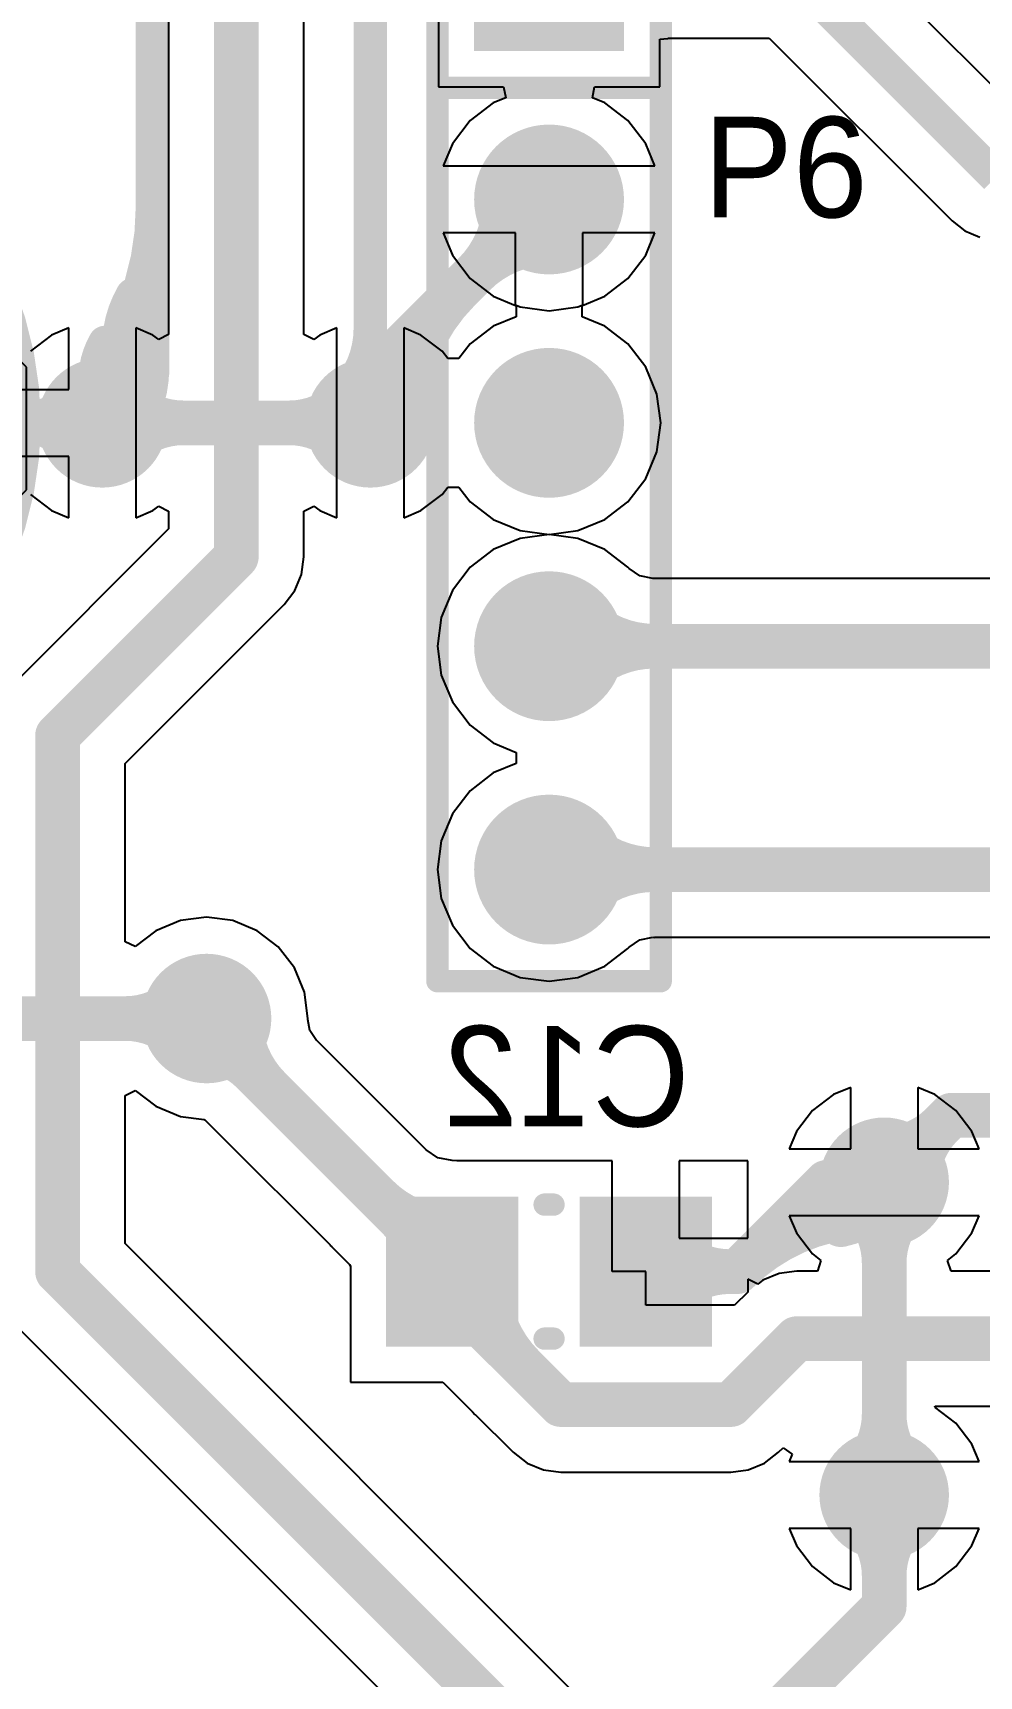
# Model space of a CAD drawing. Extents: x 41 to 201, y 4 to 127.
# Drawn here: x 94.21 to 104.97, y 65.76 to 84.44 of the extents above; entities that cross this region are included whole.
import ezdxf

# ---------------------------------------------------------------- set-up
doc = ezdxf.new("R2010")
doc.units = 0
doc.layers.get('0').update_dxf_attribs({"linetype": 'CONTINUOUS'})
for name, color, linetype in [('BOTTOMLAYER', 5, 'CONTINUOUS'), ('BOTTOMOVERLAY', 54, 'CONTINUOUS'), ('BOTTOMPASTE', 16, 'CONTINUOUS'), ('BOTTOMSOLDER', 6, 'CONTINUOUS'), ('MULTILAYER', 9, 'CONTINUOUS'), ('TOPLAYER', 1, 'CONTINUOUS'), ('TOPOVERLAY', 2, 'CONTINUOUS'), ('TOPSOLDER', 216, 'CONTINUOUS')]:
    doc.layers.add(name, color=color, linetype=linetype)

# ---------------------------------------------------------------- blocks, each defined once
blk = doc.blocks.new('CP3_5___8_0___6')
at = {"layer": 'BOTTOMLAYER', "const_width": 0.762}
blk.add_lwpolyline([(-3.881, 0, 1), (-3.119, 0, 1)], format="xyb", close=True, dxfattribs=at)
at = {"layer": 'BOTTOMLAYER'}
blk.add_solid([(0.762, 0.762), (-0.762, 0.762), (0.762, -0.762), (-0.762, -0.762)], dxfattribs=at)
at = {"layer": 'BOTTOMSOLDER', "const_width": 0.864}
blk.add_lwpolyline([(-3.932, 0, 1), (-3.068, 0, 1)], format="xyb", close=True, dxfattribs=at)
at = {"layer": 'BOTTOMSOLDER'}
blk.add_solid([(0.864, 0.864), (-0.864, 0.864), (0.864, -0.864), (-0.864, -0.864)], dxfattribs=at)
at = {"layer": 'MULTILAYER', "const_width": 0.762}
blk.add_lwpolyline([(-3.881, 0, 1), (-3.119, 0, 1)], format="xyb", close=True, dxfattribs=at)
at = {"layer": 'MULTILAYER'}
blk.add_solid([(0.762, 0.762), (-0.762, 0.762), (0.762, -0.762), (-0.762, -0.762)], dxfattribs=at)
at = {"layer": 'TOPLAYER', "const_width": 0.762}
blk.add_lwpolyline([(-3.881, 0, 1), (-3.119, 0, 1)], format="xyb", close=True, dxfattribs=at)
at = {"layer": 'TOPLAYER'}
blk.add_solid([(0.762, 0.762), (-0.762, 0.762), (0.762, -0.762), (-0.762, -0.762)], dxfattribs=at)
at = {"layer": 'TOPOVERLAY'}
for p, q in [((-4.953, 2.286), (-5.334, 1.905)), ((-4.953, -2.286), (-4.953, 2.286)), ((-5.334, 1.905), (-5.334, 1.651)), ((-5.334, 1.651), (-5.588, 1.397)), ((-5.588, 1.397), (-5.588, 0.889)), ((-5.588, 0.889), (-5.715, 0.762)), ((-5.715, 0.762), (-5.715, -0.635)), ((-5.715, -0.635), (-5.588, -0.762)), ((-5.588, -0.762), (-5.588, -1.143)), ((-5.588, -1.143), (-5.461, -1.27)), ((-5.461, -1.27), (-5.461, -1.524)), ((-5.461, -1.524), (-5.334, -1.651)), ((-5.334, -1.651), (-5.334, -1.778)), ((-5.334, -1.778), (-5.207, -1.905)), ((-5.207, -1.905), (-5.207, -2.032)), ((-5.207, -2.032), (-4.953, -2.286))]:
    blk.add_line(p, q, dxfattribs=at)
for points, const_width in [([(2.25, 0, 1), (-5.75, 0, 1)], 0.254), ([(-4.988, 2.413, 1), (-4.861, 2.413, 1)], 0.127), ([(-5.813, 0, 1), (-5.686, 0, 1)], 0.127), ([(2.187, 0, 1), (2.314, 0, 1)], 0.127), ([(-4.988, -2.413, 1), (-4.861, -2.413, 1)], 0.127)]:
    blk.add_lwpolyline(points, format="xyb", close=True, dxfattribs=dict(at, const_width=const_width))
at = {"layer": 'TOPOVERLAY', "const_width": 0.254}
blk.add_lwpolyline([(-4.925, 2.413), (-4.925, -2.413)], dxfattribs=at)
at = {"layer": 'TOPSOLDER', "const_width": 0.864}
blk.add_lwpolyline([(-3.932, 0, 1), (-3.068, 0, 1)], format="xyb", close=True, dxfattribs=at)
at = {"layer": 'TOPSOLDER'}
blk.add_solid([(0.864, 0.864), (-0.864, 0.864), (0.864, -0.864), (-0.864, -0.864)], dxfattribs=at)
at = {"layer": 'TOPOVERLAY'}
for s, p in [('+', (0.508, -1.016)), ('-', (-3.048, -1.016))]:
    blk.add_text(s, height=1.5, rotation=180, dxfattribs=at).set_placement(p)
blk = doc.blocks.new('HDR1X5_9')
at = {"layer": 'BOTTOMLAYER', "const_width": 0.75}
for points in [[(2.165, 0, 1), (2.915, 0, 1)], [(4.705, 0, 1), (5.455, 0, 1)], [(7.245, 0, 1), (7.995, 0, 1)], [(9.785, 0, 1), (10.535, 0, 1)]]:
    blk.add_lwpolyline(points, format="xyb", close=True, dxfattribs=at)
at = {"layer": 'BOTTOMLAYER'}
blk.add_solid([(-0.75, -0.75), (0.75, -0.75), (-0.75, 0.75), (0.75, 0.75)], dxfattribs=at)
at = {"layer": 'BOTTOMSOLDER', "const_width": 0.852}
for points in [[(2.114, 0, 1), (2.966, 0, 1)], [(4.654, 0, 1), (5.506, 0, 1)], [(7.194, 0, 1), (8.046, 0, 1)], [(9.734, 0, 1), (10.586, 0, 1)]]:
    blk.add_lwpolyline(points, format="xyb", close=True, dxfattribs=at)
at = {"layer": 'BOTTOMSOLDER'}
blk.add_solid([(-0.852, -0.852), (0.852, -0.852), (-0.852, 0.852), (0.852, 0.852)], dxfattribs=at)
at = {"layer": 'MULTILAYER', "const_width": 0.75}
for points in [[(2.165, 0, 1), (2.915, 0, 1)], [(4.705, 0, 1), (5.455, 0, 1)], [(7.245, 0, 1), (7.995, 0, 1)], [(9.785, 0, 1), (10.535, 0, 1)]]:
    blk.add_lwpolyline(points, format="xyb", close=True, dxfattribs=at)
at = {"layer": 'MULTILAYER'}
blk.add_solid([(-0.75, -0.75), (0.75, -0.75), (-0.75, 0.75), (0.75, 0.75)], dxfattribs=at)
at = {"layer": 'TOPLAYER', "const_width": 0.75}
for points in [[(2.165, 0, 1), (2.915, 0, 1)], [(4.705, 0, 1), (5.455, 0, 1)], [(7.245, 0, 1), (7.995, 0, 1)], [(9.785, 0, 1), (10.535, 0, 1)]]:
    blk.add_lwpolyline(points, format="xyb", close=True, dxfattribs=at)
at = {"layer": 'TOPLAYER'}
blk.add_solid([(-0.75, -0.75), (0.75, -0.75), (-0.75, 0.75), (0.75, 0.75)], dxfattribs=at)
at = {"layer": 'TOPOVERLAY', "const_width": 0.254}
for points in [[(11.43, 1.27), (-1.27, 1.27)], [(-1.27, -1.27), (-1.27, 1.27)], [(1.27, -1.27), (1.27, 1.27)], [(11.43, -1.27), (11.43, 1.27)], [(11.43, -1.27), (-1.27, -1.27)]]:
    blk.add_lwpolyline(points, dxfattribs=at)
at = {"layer": 'TOPOVERLAY', "const_width": 0.127}
for points in [[(-1.333, 1.27, 1), (-1.206, 1.27, 1)], [(-1.333, 1.27, 1), (-1.206, 1.27, 1)], [(1.206, 1.27, 1), (1.333, 1.27, 1)], [(11.367, 1.27, 1), (11.493, 1.27, 1)], [(11.367, 1.27, 1), (11.493, 1.27, 1)], [(-1.333, -1.27, 1), (-1.206, -1.27, 1)], [(-1.333, -1.27, 1), (-1.206, -1.27, 1)], [(1.206, -1.27, 1), (1.333, -1.27, 1)], [(11.367, -1.27, 1), (11.493, -1.27, 1)], [(11.367, -1.27, 1), (11.493, -1.27, 1)]]:
    blk.add_lwpolyline(points, format="xyb", close=True, dxfattribs=at)
at = {"layer": 'TOPSOLDER', "const_width": 0.852}
for points in [[(2.114, 0, 1), (2.966, 0, 1)], [(4.654, 0, 1), (5.506, 0, 1)], [(7.194, 0, 1), (8.046, 0, 1)], [(9.734, 0, 1), (10.586, 0, 1)]]:
    blk.add_lwpolyline(points, format="xyb", close=True, dxfattribs=at)
at = {"layer": 'TOPSOLDER'}
blk.add_solid([(-0.852, -0.852), (0.852, -0.852), (-0.852, 0.852), (0.852, 0.852)], dxfattribs=at)
blk = doc.blocks.new('0805C_B_42')
at = {"layer": 'BOTTOMLAYER'}
for points in [[(-0.45, -0.75), (-0.45, 0.75), (-1.75, -0.75), (-1.75, 0.75)], [(1.75, -0.75), (1.75, 0.75), (0.45, -0.75), (0.45, 0.75)]]:
    blk.add_solid(points, dxfattribs=at)
at = {"layer": 'BOTTOMOVERLAY', "const_width": 0.254}
for points in [[(0.051, 0.762), (-0.051, 0.762)], [(0.051, -0.762), (-0.051, -0.762)]]:
    blk.add_lwpolyline(points, dxfattribs=at)
at = {"layer": 'BOTTOMOVERLAY', "const_width": 0.127}
for points in [[(-0.114, 0.762, 1), (0.013, 0.762, 1)], [(-0.013, 0.762, 1), (0.114, 0.762, 1)], [(-0.114, -0.762, 1), (0.013, -0.762, 1)], [(-0.013, -0.762, 1), (0.114, -0.762, 1)]]:
    blk.add_lwpolyline(points, format="xyb", close=True, dxfattribs=at)
at = {"layer": 'BOTTOMPASTE'}
for points in [[(-0.45, -0.75), (-0.45, 0.75), (-1.75, -0.75), (-1.75, 0.75)], [(1.75, -0.75), (1.75, 0.75), (0.45, -0.75), (0.45, 0.75)]]:
    blk.add_solid(points, dxfattribs=at)
at = {"layer": 'BOTTOMSOLDER'}
for points in [[(-0.348, -0.852), (-0.348, 0.852), (-1.852, -0.852), (-1.852, 0.852)], [(1.852, -0.852), (1.852, 0.852), (0.348, -0.852), (0.348, 0.852)]]:
    blk.add_solid(points, dxfattribs=at)

msp = doc.modelspace()

# ---------------------------------------------------------------- linework, layer by layer
at = {"layer": 'BOTTOMLAYER'}
for p, q in [((98.818, 86.348), (98.818, 83.832)), ((95.751, 85.929), (95.751, 81.015)), ((97.289, 81.015), (97.289, 85.611)), ((105.448, 83.509), (103.368, 85.588)), ((101.334, 84.373), (101.427, 84.382)), ((101.334, 83.832), (101.334, 84.373)), ((101.427, 84.382), (101.427, 84.385)), ((101.427, 84.385), (102.578, 84.385)), ((101.427, 84.382), (101.427, 84.382)), ((101.427, 84.382), (101.427, 84.382)), ((102.578, 84.385), (104.658, 82.306)), ((98.818, 83.832), (99.558, 83.832)), ((99.558, 83.832), (99.583, 83.707)), ((100.569, 83.707), (100.594, 83.832)), ((100.594, 83.832), (101.334, 83.832)), ((99.442, 83.649), (99.179, 83.447)), ((99.583, 83.707), (99.442, 83.649)), ((100.71, 83.649), (100.569, 83.707)), ((100.973, 83.447), (100.71, 83.649)), ((99.179, 83.447), (98.977, 83.184)), ((101.175, 83.184), (100.973, 83.447)), ((98.977, 83.184), (98.872, 82.931)), ((101.28, 82.931), (101.175, 83.184)), ((98.872, 82.931), (101.28, 82.931)), ((104.658, 82.306), (104.804, 82.194)), ((99.695, 82.169), (98.872, 82.169)), ((98.872, 82.169), (98.977, 81.916)), ((99.695, 81.346), (99.695, 82.169)), ((101.28, 82.169), (100.457, 82.169)), ((100.457, 82.169), (100.457, 81.346)), ((101.175, 81.916), (101.28, 82.169)), ((104.804, 82.194), (104.874, 82.165)), ((104.874, 82.165), (104.974, 82.123)), ((98.977, 81.916), (99.179, 81.653)), ((100.973, 81.653), (101.175, 81.916)), ((99.179, 81.653), (99.442, 81.451)), ((100.71, 81.451), (100.973, 81.653)), ((99.442, 81.451), (99.695, 81.346)), ((99.748, 81.324), (99.701, 81.343)), ((99.701, 81.343), (99.701, 81.216)), ((100.076, 81.281), (99.748, 81.324)), ((100.404, 81.324), (100.076, 81.281)), ((100.451, 81.343), (100.404, 81.324)), ((100.451, 81.216), (100.451, 81.343)), ((100.457, 81.346), (100.71, 81.451)), ((99.442, 81.109), (99.179, 80.907)), ((99.701, 81.216), (99.442, 81.109)), ((100.71, 81.109), (100.451, 81.216)), ((100.973, 80.907), (100.71, 81.109)), ((94.42, 81.008), (94.181, 80.825)), ((94.615, 81.089), (94.42, 81.008)), ((94.615, 80.391), (94.615, 81.089)), ((95.572, 81.008), (95.377, 81.089)), ((95.377, 81.089), (95.377, 80.01)), ((95.638, 80.958), (95.572, 81.008)), ((95.751, 81.015), (95.638, 80.958)), ((97.402, 80.958), (97.289, 81.015)), ((97.468, 81.008), (97.402, 80.958)), ((97.663, 81.089), (97.468, 81.008)), ((97.663, 80.01), (97.663, 81.089)), ((98.62, 81.008), (98.425, 81.089)), ((98.425, 81.089), (98.425, 80.01)), ((98.859, 80.825), (98.62, 81.008)), ((98.924, 80.741), (98.859, 80.825)), ((99.051, 80.741), (98.924, 80.741)), ((99.179, 80.907), (99.051, 80.741)), ((101.175, 80.644), (100.973, 80.907)), ((101.302, 80.338), (101.175, 80.644)), ((93.917, 80.391), (94.615, 80.391)), ((101.345, 80.01), (101.302, 80.338)), ((95.377, 80.01), (95.377, 78.931)), ((97.663, 78.931), (97.663, 80.01)), ((98.425, 80.01), (98.425, 78.931)), ((101.302, 79.682), (101.345, 80.01)), ((94.615, 79.629), (93.917, 79.629)), ((94.615, 78.931), (94.615, 79.629)), ((101.175, 79.376), (101.302, 79.682)), ((98.859, 79.195), (98.924, 79.279)), ((98.924, 79.279), (99.051, 79.279)), ((99.051, 79.279), (99.179, 79.113)), ((100.973, 79.113), (101.175, 79.376)), ((94.181, 79.195), (94.42, 79.012)), ((95.572, 79.012), (95.638, 79.062)), ((95.638, 79.062), (95.751, 79.005)), ((97.289, 79.005), (97.402, 79.062)), ((97.402, 79.062), (97.468, 79.012)), ((98.62, 79.012), (98.859, 79.195)), ((99.179, 79.113), (99.442, 78.911)), ((100.71, 78.911), (100.973, 79.113)), ((94.42, 79.012), (94.615, 78.931)), ((95.377, 78.931), (95.572, 79.012)), ((95.751, 79.005), (95.751, 78.804)), ((97.289, 78.486), (97.289, 79.005)), ((97.468, 79.012), (97.663, 78.931)), ((98.425, 78.931), (98.62, 79.012)), ((99.442, 78.911), (99.748, 78.784)), ((100.404, 78.784), (100.71, 78.911)), ((95.751, 78.804), (93.945, 76.997)), ((99.748, 78.696), (99.442, 78.569)), ((99.748, 78.784), (100.076, 78.741)), ((100.076, 78.739), (99.748, 78.696)), ((100.076, 78.741), (100.404, 78.784)), ((100.404, 78.696), (100.076, 78.739)), ((100.71, 78.569), (100.404, 78.696)), ((97.262, 78.287), (97.289, 78.486)), ((97.289, 78.486), (97.289, 78.486)), ((97.289, 78.486), (97.289, 78.486)), ((97.289, 78.486), (97.289, 78.486)), ((99.442, 78.569), (99.179, 78.367)), ((100.973, 78.367), (100.71, 78.569)), ((99.179, 78.367), (98.977, 78.104)), ((100.985, 78.352), (100.973, 78.367)), ((101.108, 78.269), (100.985, 78.352)), ((97.186, 78.102), (97.262, 78.287)), ((101.256, 78.24), (101.108, 78.269)), ((101.273, 78.241), (101.256, 78.24)), ((101.273, 78.239), (101.273, 78.241)), ((105.664, 78.239), (101.273, 78.239)), ((95.257, 76.136), (97.063, 77.943)), ((97.063, 77.943), (97.186, 78.102)), ((98.977, 78.104), (98.85, 77.798)), ((98.85, 77.798), (98.807, 77.47)), ((98.807, 77.47), (98.85, 77.142)), ((98.85, 77.142), (98.977, 76.836)), ((98.977, 76.836), (99.179, 76.573)), ((99.179, 76.573), (99.442, 76.371)), ((99.442, 76.371), (99.701, 76.263)), ((99.701, 76.263), (99.701, 76.136)), ((95.257, 74.11), (95.257, 76.136)), ((99.701, 76.136), (99.442, 76.029)), ((99.442, 76.029), (99.179, 75.827)), ((99.179, 75.827), (98.977, 75.564)), ((98.977, 75.564), (98.85, 75.258)), ((98.85, 75.258), (98.807, 74.93)), ((98.807, 74.93), (98.85, 74.602)), ((98.85, 74.602), (98.977, 74.296)), ((96.182, 74.389), (95.884, 74.35)), ((96.48, 74.35), (96.182, 74.389)), ((95.606, 74.234), (95.37, 74.054)), ((95.884, 74.35), (95.606, 74.234)), ((96.758, 74.234), (96.48, 74.35)), ((96.997, 74.051), (96.758, 74.234)), ((98.977, 74.296), (99.179, 74.033)), ((95.37, 74.054), (95.257, 74.11)), ((97.18, 73.812), (96.997, 74.051)), ((99.179, 74.033), (99.442, 73.831)), ((100.71, 73.831), (100.973, 74.033)), ((100.973, 74.033), (100.985, 74.048)), ((100.985, 74.048), (101.108, 74.131)), ((101.108, 74.131), (101.256, 74.16)), ((101.256, 74.16), (101.273, 74.159)), ((101.273, 74.159), (101.273, 74.161)), ((101.273, 74.161), (105.346, 74.161)), ((99.442, 73.831), (99.748, 73.704)), ((100.404, 73.704), (100.71, 73.831)), ((97.296, 73.534), (97.18, 73.812)), ((99.748, 73.704), (100.076, 73.661)), ((100.076, 73.661), (100.404, 73.704)), ((97.335, 73.236), (97.296, 73.534)), ((97.333, 73.224), (97.335, 73.236)), ((97.358, 73.1), (97.333, 73.224)), ((97.433, 72.988), (97.358, 73.1)), ((97.435, 72.986), (97.433, 72.988)), ((98.68, 71.741), (97.435, 72.986)), ((97.435, 72.986), (97.435, 72.986)), ((97.435, 72.986), (97.435, 72.986)), ((97.435, 72.986), (97.435, 72.986)), ((97.435, 72.986), (97.435, 72.986)), ((97.435, 72.986), (97.435, 72.986)), ((97.435, 72.986), (97.435, 72.986)), ((97.435, 72.986), (97.435, 72.986)), ((97.435, 72.986), (97.435, 72.986)), ((97.435, 72.986), (97.435, 72.986)), ((97.435, 72.986), (97.435, 72.986)), ((97.435, 72.986), (97.435, 72.986)), ((97.435, 72.986), (97.435, 72.986)), ((97.435, 72.986), (97.435, 72.986)), ((95.257, 72.362), (95.37, 72.418)), ((95.257, 70.676), (95.257, 72.362)), ((95.37, 72.418), (95.606, 72.238)), ((103.31, 72.372), (103.071, 72.189)), ((103.505, 72.453), (103.31, 72.372)), ((103.505, 71.755), (103.505, 72.453)), ((104.462, 72.372), (104.267, 72.453)), ((104.267, 72.453), (104.267, 71.755)), ((104.701, 72.189), (104.462, 72.372)), ((95.606, 72.238), (95.884, 72.122)), ((103.071, 72.189), (102.888, 71.95)), ((104.884, 71.95), (104.701, 72.189)), ((95.884, 72.122), (96.155, 72.087)), ((96.155, 72.087), (96.164, 72.083)), ((96.164, 72.083), (96.33, 71.917)), ((102.888, 71.95), (102.807, 71.755)), ((104.965, 71.755), (104.884, 71.95)), ((96.33, 71.917), (96.347, 71.897)), ((96.347, 71.897), (96.348, 71.899)), ((96.348, 71.899), (97.586, 70.661)), ((98.811, 71.653), (98.68, 71.741)), ((98.974, 71.621), (98.811, 71.653)), ((98.976, 71.623), (98.974, 71.621)), ((99.026, 71.616), (98.976, 71.623)), ((98.976, 71.623), (98.976, 71.623)), ((100.795, 71.616), (99.026, 71.616)), ((100.795, 70.358), (100.795, 71.616)), ((102.334, 71.616), (101.557, 71.616)), ((101.557, 71.616), (101.557, 70.739)), ((102.334, 70.739), (102.334, 71.616)), ((102.807, 71.755), (103.505, 71.755)), ((104.267, 71.755), (104.965, 71.755)), ((104.965, 70.993), (102.807, 70.993)), ((102.807, 70.993), (102.888, 70.798)), ((104.884, 70.798), (104.965, 70.993)), ((100.985, 64.948), (95.257, 70.676)), ((97.586, 70.661), (97.584, 70.659)), ((97.584, 70.659), (97.607, 70.64)), ((97.586, 70.661), (97.586, 70.661)), ((97.607, 70.64), (97.808, 70.439)), ((101.557, 70.739), (102.334, 70.739)), ((102.888, 70.798), (103.071, 70.559)), ((104.701, 70.559), (104.884, 70.798)), ((103.071, 70.559), (103.167, 70.485)), ((103.167, 70.485), (103.126, 70.365)), ((104.605, 70.485), (104.701, 70.559)), ((104.646, 70.365), (104.605, 70.485)), ((97.808, 70.439), (97.817, 70.419)), ((97.817, 70.419), (97.817, 70.419)), ((97.817, 70.419), (97.817, 70.419)), ((97.817, 70.419), (97.817, 70.419)), ((97.817, 70.419), (97.818, 70.408)), ((97.818, 70.408), (97.818, 69.1)), ((101.176, 70.358), (100.795, 70.358)), ((101.176, 69.977), (101.176, 70.358)), ((102.448, 70.216), (102.334, 70.272)), ((102.334, 70.272), (102.334, 70.125)), ((102.693, 70.338), (102.507, 70.262)), ((102.892, 70.365), (102.693, 70.338)), ((103.126, 70.365), (102.892, 70.365)), ((105.708, 70.365), (104.646, 70.365)), ((102.334, 70.125), (102.186, 69.977)), ((102.507, 70.262), (102.448, 70.216)), ((102.186, 69.977), (101.176, 69.977)), ((93.945, 69.815), (99.898, 63.861)), ((97.818, 69.1), (98.869, 69.1)), ((98.869, 69.1), (99.207, 68.763)), ((104.462, 68.816), (104.465, 68.827)), ((104.701, 68.633), (104.462, 68.816)), ((104.465, 68.827), (105.708, 68.827)), ((99.207, 68.763), (99.231, 68.733)), ((99.231, 68.733), (99.234, 68.735)), ((99.234, 68.735), (99.234, 68.735)), ((99.234, 68.735), (99.667, 68.303)), ((104.884, 68.394), (104.701, 68.633)), ((104.965, 68.199), (104.884, 68.394)), ((99.667, 68.303), (99.667, 68.303)), ((99.667, 68.303), (99.667, 68.303)), ((99.667, 68.303), (99.667, 68.303)), ((99.667, 68.303), (99.667, 68.303)), ((99.667, 68.303), (99.667, 68.303)), ((99.667, 68.303), (99.667, 68.303)), ((99.667, 68.303), (99.667, 68.303)), ((99.667, 68.303), (99.667, 68.303)), ((99.667, 68.303), (99.667, 68.303)), ((99.667, 68.303), (99.667, 68.303)), ((99.667, 68.303), (99.667, 68.303)), ((99.667, 68.303), (99.667, 68.303)), ((99.667, 68.303), (99.667, 68.303)), ((99.667, 68.303), (99.667, 68.303)), ((99.667, 68.303), (99.667, 68.303)), ((99.667, 68.303), (99.826, 68.18)), ((102.526, 68.18), (102.685, 68.303)), ((102.685, 68.303), (102.736, 68.353)), ((102.736, 68.353), (102.841, 68.283)), ((102.841, 68.283), (102.807, 68.199)), ((99.826, 68.18), (100.011, 68.104)), ((100.011, 68.104), (100.21, 68.077)), ((100.21, 68.077), (102.142, 68.077)), ((102.142, 68.077), (102.341, 68.104)), ((102.341, 68.104), (102.526, 68.18)), ((102.807, 68.199), (104.965, 68.199)), ((103.505, 67.437), (102.807, 67.437)), ((102.807, 67.437), (102.888, 67.242)), ((103.505, 66.739), (103.505, 67.437)), ((104.965, 67.437), (104.267, 67.437)), ((104.267, 67.437), (104.267, 66.739)), ((104.884, 67.242), (104.965, 67.437)), ((102.888, 67.242), (103.071, 67.003)), ((104.701, 67.003), (104.884, 67.242)), ((103.071, 67.003), (103.31, 66.82)), ((104.462, 66.82), (104.701, 67.003)), ((103.31, 66.82), (103.505, 66.739)), ((104.267, 66.739), (104.462, 66.82))]:
    msp.add_line(p, q, dxfattribs=at)
for points, const_width in [([(95.567, 80.581), (95.567, 86.324)], 0.381), ([(96.52, 78.486), (96.52, 85.929)], 0.508), ([(98.044, 80.518), (98.044, 86.106)], 0.381), ([(102.87, 85.09), (105.156, 82.804)], 0.381), ([(98.044, 80.518), (100.076, 82.55)], 0.508), ([(94.996, 80.01), (95.567, 80.581)], 0.381), ([(98.044, 80.01), (98.044, 80.518)], 0.381), ([(91.92, 80.01), (94.996, 80.01)], 0.381), ([(94.488, 76.454), (96.52, 78.486)], 0.508), ([(100.076, 77.47), (105.664, 77.47)], 0.508), ([(94.488, 70.358), (94.488, 76.454)], 0.508), ([(100.076, 74.93), (105.664, 74.93)], 0.508), ([(96.098, 73.236), (96.182, 73.236)], 0.508), ([(96.14, 73.194), (98.976, 70.358)], 0.508), ([(103.886, 71.374), (104.648, 72.136)], 0.508), ([(104.648, 72.136), (106.934, 72.136)], 0.508), ([(102.217, 70.358), (103.233, 71.374)], 0.508), ([(103.233, 71.374), (103.886, 71.374)], 0.508), ([(94.488, 70.358), (101.092, 63.754)], 0.508), ([(98.976, 70.08), (98.976, 70.358)], 0.508), ([(101.176, 70.358), (102.217, 70.358)], 0.508), ([(98.976, 70.08), (100.21, 68.846)], 0.508), ([(102.142, 68.846), (102.892, 69.596)], 0.508), ([(102.892, 69.596), (106.934, 69.596)], 0.508), ([(100.21, 68.846), (102.142, 68.846)], 0.508), ([(103.886, 66.548), (103.886, 67.818)], 0.508), ([(102.616, 65.278), (103.886, 66.548)], 0.508)]:
    msp.add_lwpolyline(points, dxfattribs=dict(at, const_width=const_width))
for points, const_width in [([(99.58, 82.55, -0.198912), (99.229, 81.703)], 0.508), ([(99.58, 82.55, -0.198912), (99.229, 81.703)], 0.508), ([(95.567, 82.463, -0.198912), (94.682, 80.324)], 0.381), ([(95.567, 82.463, -0.198912), (94.682, 80.324)], 0.381), ([(99.229, 81.703, -0.198912), (100.076, 82.054)], 0.508), ([(99.229, 81.703, -0.198912), (100.076, 82.054)], 0.508), ([(95.567, 81.543, -0.198912), (94.951, 80.055)], 0.381), ([(95.567, 81.543, -0.198912), (94.951, 80.055)], 0.381), ([(98.425, 80.01, -0.198912), (99.054, 81.528)], 0.508), ([(98.425, 80.01, -0.198912), (99.054, 81.528)], 0.508), ([(95.37, 80.251, -0.280918), (95.34, 81.465)], 0.381), ([(95.049, 80.044, -0.280918), (95.028, 80.924)], 0.381), ([(95.412, 80.166, -0.224397), (95.478, 80.968)], 0.381), ([(98.044, 81.083, -0.198912), (97.73, 80.324)], 0.381), ([(98.044, 81.083, -0.198912), (97.73, 80.324)], 0.381), ([(98.358, 80.324, -0.198912), (98.044, 81.083)], 0.381), ([(98.358, 80.324, -0.198912), (98.044, 81.083)], 0.381), ([(95.405, 80.842, -0.198912), (94.881, 80.439)], 0.381), ([(97.917, 80.01, -0.198912), (98.186, 80.66)], 0.508), ([(97.917, 80.01, -0.198912), (98.186, 80.66)], 0.508), ([(95.567, 80.623, -0.198912), (95.221, 79.785)], 0.381), ([(95.567, 80.623, -0.198912), (95.221, 79.785)], 0.381), ([(98.55, 80.477, -0.198912), (98.107, 79.9)], 0.508), ([(94.682, 80.324, -0.198912), (93.923, 80.01)], 0.381), ([(94.682, 80.324, -0.198912), (93.923, 80.01)], 0.381), ([(93.923, 80.01, -0.198912), (94.682, 79.696)], 0.381), ([(93.923, 80.01, -0.198912), (94.682, 79.696)], 0.381), ([(101.273, 77.47, -0.198912), (100.427, 77.821)], 0.508), ([(100.427, 77.119, -0.198912), (101.273, 77.47)], 0.508), ([(101.273, 74.93, -0.198912), (100.427, 75.281)], 0.508), ([(100.427, 74.579, -0.198912), (101.273, 74.93)], 0.508), ([(96.892, 72.442, -0.198912), (96.563, 73.236)], 0.508), ([(96.182, 72.855, -0.198912), (96.689, 72.645)], 0.508), ([(104.536, 72.024, -0.198912), (103.886, 71.755)], 0.508), ([(104.536, 72.024, -0.198912), (103.886, 71.755)], 0.508), ([(104.267, 71.374, -0.198912), (104.536, 72.024)], 0.508), ([(104.267, 71.374, -0.198912), (104.536, 72.024)], 0.508), ([(103.554, 71.562, -0.270336), (103.233, 71.374)], 0.508), ([(103.554, 71.562, -0.270336), (103.233, 71.374)], 0.508), ([(103.026, 71.167, -0.211996), (103.892, 71.501)], 0.508), ([(103.026, 71.167, -0.211996), (103.892, 71.501)], 0.508), ([(103.233, 71.374, -0.270336), (103.554, 71.186)], 0.508), ([(103.233, 71.374, -0.270336), (103.554, 71.186)], 0.508), ([(98.976, 70.854, -0.198912), (98.129, 71.205)], 0.508), ([(103.993, 71.305, -0.198912), (103.394, 70.892)], 0.508), ([(98.371, 70.963, -0.198912), (98.58, 70.458)], 0.508), ([(102.217, 70.358, -0.211996), (103.867, 70.993)], 0.508), ([(102.217, 70.358, -0.211996), (103.867, 70.993)], 0.508), ([(102.132, 70.358, -0.198912), (101.456, 70.638)], 0.508), ([(102.132, 70.358, -0.198912), (101.456, 70.638)], 0.508), ([(99.778, 69.279, -0.198912), (99.372, 70.258)], 0.508), ([(101.456, 70.078, -0.198912), (102.132, 70.358)], 0.508), ([(101.456, 70.078, -0.198912), (102.132, 70.358)], 0.508), ([(98.976, 69.862, -0.198912), (99.349, 69.708)], 0.508), ([(103.617, 67.549, -0.198912), (103.886, 66.898)], 0.508), ([(103.617, 67.549, -0.198912), (103.886, 66.898)], 0.508), ([(103.886, 66.898, -0.198912), (104.155, 67.549)], 0.508), ([(103.886, 66.898, -0.198912), (104.155, 67.549)], 0.508)]:
    msp.add_lwpolyline(points, format="xyb", dxfattribs=dict(at, const_width=const_width))
for points, const_width in [([(99.453, 82.55, 1), (99.707, 82.55, 1)], 0.254), ([(99.453, 82.55, 1), (99.707, 82.55, 1)], 0.254), ([(99.949, 82.55, 1), (100.203, 82.55, 1)], 0.254), ([(95.472, 82.463, 1), (95.663, 82.463, 1)], 0.191), ([(95.472, 82.463, 1), (95.663, 82.463, 1)], 0.191), ([(99.949, 82.054, 1), (100.203, 82.054, 1)], 0.254), ([(99.949, 82.054, 1), (100.203, 82.054, 1)], 0.254), ([(99.102, 81.703, 1), (99.356, 81.703, 1)], 0.254), ([(99.102, 81.703, 1), (99.356, 81.703, 1)], 0.254), ([(99.102, 81.703, 1), (99.356, 81.703, 1)], 0.254), ([(99.102, 81.703, 1), (99.356, 81.703, 1)], 0.254), ([(95.472, 81.543, 1), (95.663, 81.543, 1)], 0.191), ([(95.472, 81.543, 1), (95.663, 81.543, 1)], 0.191), ([(98.927, 81.528, 1), (99.181, 81.528, 1)], 0.254), ([(98.927, 81.528, 1), (99.181, 81.528, 1)], 0.254), ([(95.245, 81.465, 1), (95.436, 81.465, 1)], 0.191), ([(94.933, 80.924, 1), (95.123, 80.924, 1)], 0.191), ([(95.383, 80.968, 1), (95.573, 80.968, 1)], 0.191), ([(97.949, 81.083, 1), (98.139, 81.083, 1)], 0.191), ([(97.949, 81.083, 1), (98.139, 81.083, 1)], 0.191), ([(97.949, 81.083, 1), (98.139, 81.083, 1)], 0.191), ([(97.949, 81.083, 1), (98.139, 81.083, 1)], 0.191), ([(95.31, 80.842, 1), (95.501, 80.842, 1)], 0.191), ([(98.059, 80.66, 1), (98.313, 80.66, 1)], 0.254), ([(98.059, 80.66, 1), (98.313, 80.66, 1)], 0.254), ([(95.472, 80.623, 1), (95.663, 80.623, 1)], 0.191), ([(95.472, 80.623, 1), (95.663, 80.623, 1)], 0.191), ([(95.472, 80.581, 1), (95.663, 80.581, 1)], 0.191), ([(95.472, 80.581, 1), (95.663, 80.581, 1)], 0.191), ([(97.917, 80.518, 1), (98.171, 80.518, 1)], 0.254), ([(98.423, 80.477, 1), (98.677, 80.477, 1)], 0.254), ([(94.678, 80.01, 1), (95.313, 80.01, 1)], 0.635), ([(94.786, 80.439, 1), (94.976, 80.439, 1)], 0.191), ([(97.727, 80.01, 1), (98.361, 80.01, 1)], 0.635), ([(97.949, 80.518, 1), (98.139, 80.518, 1)], 0.191), ([(97.949, 80.518, 1), (98.139, 80.518, 1)], 0.191), ([(94.586, 80.324, 1), (94.777, 80.324, 1)], 0.191), ([(94.586, 80.324, 1), (94.777, 80.324, 1)], 0.191), ([(94.586, 80.324, 1), (94.777, 80.324, 1)], 0.191), ([(94.586, 80.324, 1), (94.777, 80.324, 1)], 0.191), ([(95.275, 80.251, 1), (95.465, 80.251, 1)], 0.191), ([(95.317, 80.166, 1), (95.507, 80.166, 1)], 0.191), ([(97.634, 80.324, 1), (97.825, 80.324, 1)], 0.191), ([(97.634, 80.324, 1), (97.825, 80.324, 1)], 0.191), ([(98.263, 80.324, 1), (98.454, 80.324, 1)], 0.191), ([(98.263, 80.324, 1), (98.454, 80.324, 1)], 0.191), ([(94.856, 80.055, 1), (95.046, 80.055, 1)], 0.191), ([(94.856, 80.055, 1), (95.046, 80.055, 1)], 0.191), ([(94.901, 80.01, 1), (95.091, 80.01, 1)], 0.191), ([(94.901, 80.01, 1), (95.091, 80.01, 1)], 0.191), ([(94.954, 80.044, 1), (95.145, 80.044, 1)], 0.191), ([(97.79, 80.01, 1), (98.044, 80.01, 1)], 0.254), ([(97.79, 80.01, 1), (98.044, 80.01, 1)], 0.254), ([(97.949, 80.01, 1), (98.139, 80.01, 1)], 0.191), ([(98.298, 80.01, 1), (98.552, 80.01, 1)], 0.254), ([(98.298, 80.01, 1), (98.552, 80.01, 1)], 0.254), ([(97.98, 79.9, 1), (98.234, 79.9, 1)], 0.254), ([(94.586, 79.696, 1), (94.777, 79.696, 1)], 0.191), ([(94.586, 79.696, 1), (94.777, 79.696, 1)], 0.191), ([(95.125, 79.785, 1), (95.316, 79.785, 1)], 0.191), ([(95.125, 79.785, 1), (95.316, 79.785, 1)], 0.191), ([(96.393, 78.486, 1), (96.647, 78.486, 1)], 0.254), ([(96.393, 78.486, 1), (96.647, 78.486, 1)], 0.254), ([(100.3, 77.821, 1), (100.554, 77.821, 1)], 0.254), ([(99.949, 77.47, 1), (100.203, 77.47, 1)], 0.254), ([(101.146, 77.47, 1), (101.4, 77.47, 1)], 0.254), ([(101.146, 77.47, 1), (101.4, 77.47, 1)], 0.254), ([(100.3, 77.119, 1), (100.554, 77.119, 1)], 0.254), ([(94.361, 76.454, 1), (94.615, 76.454, 1)], 0.254), ([(94.361, 76.454, 1), (94.615, 76.454, 1)], 0.254), ([(100.3, 75.281, 1), (100.554, 75.281, 1)], 0.254), ([(99.949, 74.93, 1), (100.203, 74.93, 1)], 0.254), ([(101.146, 74.93, 1), (101.4, 74.93, 1)], 0.254), ([(101.146, 74.93, 1), (101.4, 74.93, 1)], 0.254), ([(100.3, 74.579, 1), (100.554, 74.579, 1)], 0.254), ([(95.864, 73.236, 1), (96.499, 73.236, 1)], 0.635), ([(95.971, 73.236, 1), (96.225, 73.236, 1)], 0.254), ([(96.013, 73.194, 1), (96.267, 73.194, 1)], 0.254), ([(96.055, 73.236, 1), (96.309, 73.236, 1)], 0.254), ([(96.436, 73.236, 1), (96.69, 73.236, 1)], 0.254), ([(96.055, 72.855, 1), (96.309, 72.855, 1)], 0.254), ([(96.562, 72.645, 1), (96.816, 72.645, 1)], 0.254), ([(96.765, 72.442, 1), (97.019, 72.442, 1)], 0.254), ([(104.521, 72.136, 1), (104.775, 72.136, 1)], 0.254), ([(104.521, 72.136, 1), (104.775, 72.136, 1)], 0.254), ([(104.409, 72.024, 1), (104.663, 72.024, 1)], 0.254), ([(104.409, 72.024, 1), (104.663, 72.024, 1)], 0.254), ([(104.409, 72.024, 1), (104.663, 72.024, 1)], 0.254), ([(104.409, 72.024, 1), (104.663, 72.024, 1)], 0.254), ([(103.569, 71.374, 1), (104.204, 71.374, 1)], 0.635), ([(103.759, 71.755, 1), (104.013, 71.755, 1)], 0.254), ([(103.759, 71.755, 1), (104.013, 71.755, 1)], 0.254), ([(103.427, 71.562, 1), (103.681, 71.562, 1)], 0.254), ([(103.427, 71.562, 1), (103.681, 71.562, 1)], 0.254), ([(103.106, 71.374, 1), (103.36, 71.374, 1)], 0.254), ([(103.106, 71.374, 1), (103.36, 71.374, 1)], 0.254), ([(103.106, 71.374, 1), (103.36, 71.374, 1)], 0.254), ([(103.106, 71.374, 1), (103.36, 71.374, 1)], 0.254), ([(103.106, 71.374, 1), (103.36, 71.374, 1)], 0.254), ([(103.106, 71.374, 1), (103.36, 71.374, 1)], 0.254), ([(103.759, 71.374, 1), (104.013, 71.374, 1)], 0.254), ([(103.759, 71.374, 1), (104.013, 71.374, 1)], 0.254), ([(103.765, 71.501, 1), (104.019, 71.501, 1)], 0.254), ([(103.765, 71.501, 1), (104.019, 71.501, 1)], 0.254), ([(104.14, 71.374, 1), (104.394, 71.374, 1)], 0.254), ([(104.14, 71.374, 1), (104.394, 71.374, 1)], 0.254), ([(98.002, 71.205, 1), (98.256, 71.205, 1)], 0.254), ([(102.899, 71.167, 1), (103.153, 71.167, 1)], 0.254), ([(102.899, 71.167, 1), (103.153, 71.167, 1)], 0.254), ([(103.427, 71.186, 1), (103.681, 71.186, 1)], 0.254), ([(103.427, 71.186, 1), (103.681, 71.186, 1)], 0.254), ([(103.866, 71.305, 1), (104.12, 71.305, 1)], 0.254), ([(98.244, 70.963, 1), (98.498, 70.963, 1)], 0.254), ([(103.74, 70.993, 1), (103.994, 70.993, 1)], 0.254), ([(103.74, 70.993, 1), (103.994, 70.993, 1)], 0.254), ([(98.849, 70.854, 1), (99.103, 70.854, 1)], 0.254), ([(103.267, 70.892, 1), (103.521, 70.892, 1)], 0.254), ([(101.329, 70.638, 1), (101.583, 70.638, 1)], 0.254), ([(101.329, 70.638, 1), (101.583, 70.638, 1)], 0.254), ([(98.453, 70.458, 1), (98.707, 70.458, 1)], 0.254), ([(94.361, 70.358, 1), (94.615, 70.358, 1)], 0.254), ([(94.361, 70.358, 1), (94.615, 70.358, 1)], 0.254), ([(98.849, 70.358, 1), (99.103, 70.358, 1)], 0.254), ([(98.849, 70.358, 1), (99.103, 70.358, 1)], 0.254), ([(99.245, 70.258, 1), (99.499, 70.258, 1)], 0.254), ([(101.049, 70.358, 1), (101.303, 70.358, 1)], 0.254), ([(102.005, 70.358, 1), (102.259, 70.358, 1)], 0.254), ([(102.005, 70.358, 1), (102.259, 70.358, 1)], 0.254), ([(102.005, 70.358, 1), (102.259, 70.358, 1)], 0.254), ([(102.005, 70.358, 1), (102.259, 70.358, 1)], 0.254), ([(102.09, 70.358, 1), (102.344, 70.358, 1)], 0.254), ([(102.09, 70.358, 1), (102.344, 70.358, 1)], 0.254), ([(102.09, 70.358, 1), (102.344, 70.358, 1)], 0.254), ([(102.09, 70.358, 1), (102.344, 70.358, 1)], 0.254), ([(98.849, 70.08, 1), (99.103, 70.08, 1)], 0.254), ([(98.849, 70.08, 1), (99.103, 70.08, 1)], 0.254), ([(101.329, 70.078, 1), (101.583, 70.078, 1)], 0.254), ([(101.329, 70.078, 1), (101.583, 70.078, 1)], 0.254), ([(98.849, 69.862, 1), (99.103, 69.862, 1)], 0.254), ([(99.222, 69.708, 1), (99.476, 69.708, 1)], 0.254), ([(102.765, 69.596, 1), (103.019, 69.596, 1)], 0.254), ([(102.765, 69.596, 1), (103.019, 69.596, 1)], 0.254), ([(99.651, 69.279, 1), (99.905, 69.279, 1)], 0.254), ([(100.083, 68.846, 1), (100.337, 68.846, 1)], 0.254), ([(100.083, 68.846, 1), (100.337, 68.846, 1)], 0.254), ([(102.015, 68.846, 1), (102.269, 68.846, 1)], 0.254), ([(102.015, 68.846, 1), (102.269, 68.846, 1)], 0.254), ([(103.569, 67.818, 1), (104.204, 67.818, 1)], 0.635), ([(103.759, 67.818, 1), (104.013, 67.818, 1)], 0.254), ([(103.49, 67.549, 1), (103.744, 67.549, 1)], 0.254), ([(103.49, 67.549, 1), (103.744, 67.549, 1)], 0.254), ([(104.028, 67.549, 1), (104.282, 67.549, 1)], 0.254), ([(104.028, 67.549, 1), (104.282, 67.549, 1)], 0.254), ([(103.759, 66.898, 1), (104.013, 66.898, 1)], 0.254), ([(103.759, 66.898, 1), (104.013, 66.898, 1)], 0.254), ([(103.759, 66.898, 1), (104.013, 66.898, 1)], 0.254), ([(103.759, 66.898, 1), (104.013, 66.898, 1)], 0.254), ([(103.759, 66.548, 1), (104.013, 66.548, 1)], 0.254), ([(103.759, 66.548, 1), (104.013, 66.548, 1)], 0.254)]:
    msp.add_lwpolyline(points, format="xyb", close=True, dxfattribs=dict(at, const_width=const_width))
at = {"layer": 'BOTTOMSOLDER', "const_width": 0.737}
for points in [[(94.628, 80.01, 1), (95.364, 80.01, 1)], [(97.676, 80.01, 1), (98.412, 80.01, 1)], [(95.814, 73.236, 1), (96.55, 73.236, 1)], [(103.518, 71.374, 1), (104.254, 71.374, 1)], [(103.518, 67.818, 1), (104.254, 67.818, 1)]]:
    msp.add_lwpolyline(points, format="xyb", close=True, dxfattribs=at)
at = {"layer": 'MULTILAYER', "const_width": 0.635}
for points in [[(94.678, 80.01, 1), (95.313, 80.01, 1)], [(97.727, 80.01, 1), (98.361, 80.01, 1)], [(95.864, 73.236, 1), (96.499, 73.236, 1)], [(103.569, 71.374, 1), (104.204, 71.374, 1)], [(103.569, 67.818, 1), (104.204, 67.818, 1)]]:
    msp.add_lwpolyline(points, format="xyb", close=True, dxfattribs=at)
at = {"layer": 'TOPLAYER'}
for points, const_width in [([(94.678, 80.01, 1), (95.313, 80.01, 1)], 0.635), ([(97.727, 80.01, 1), (98.361, 80.01, 1)], 0.635), ([(95.138, 80.279, 1), (95.392, 80.279, 1)], 0.254), ([(95.138, 80.279, 1), (95.392, 80.279, 1)], 0.254), ([(97.648, 80.279, 1), (97.902, 80.279, 1)], 0.254), ([(97.648, 80.279, 1), (97.902, 80.279, 1)], 0.254), ([(94.869, 80.01, 1), (95.123, 80.01, 1)], 0.254), ([(95.789, 80.01, 1), (96.043, 80.01, 1)], 0.254), ([(95.789, 80.01, 1), (96.043, 80.01, 1)], 0.254), ([(95.789, 80.01, 1), (96.043, 80.01, 1)], 0.254), ([(95.789, 80.01, 1), (96.043, 80.01, 1)], 0.254), ([(96.997, 80.01, 1), (97.251, 80.01, 1)], 0.254), ([(96.997, 80.01, 1), (97.251, 80.01, 1)], 0.254), ([(96.997, 80.01, 1), (97.251, 80.01, 1)], 0.254), ([(96.997, 80.01, 1), (97.251, 80.01, 1)], 0.254), ([(97.917, 80.01, 1), (98.171, 80.01, 1)], 0.254), ([(95.138, 79.741, 1), (95.392, 79.741, 1)], 0.254), ([(95.138, 79.741, 1), (95.392, 79.741, 1)], 0.254), ([(97.648, 79.741, 1), (97.902, 79.741, 1)], 0.254), ([(97.648, 79.741, 1), (97.902, 79.741, 1)], 0.254), ([(95.864, 73.236, 1), (96.499, 73.236, 1)], 0.635), ([(95.786, 73.505, 1), (96.04, 73.505, 1)], 0.254), ([(95.786, 73.505, 1), (96.04, 73.505, 1)], 0.254), ([(95.135, 73.236, 1), (95.389, 73.236, 1)], 0.254), ([(95.135, 73.236, 1), (95.389, 73.236, 1)], 0.254), ([(95.135, 73.236, 1), (95.389, 73.236, 1)], 0.254), ([(95.135, 73.236, 1), (95.389, 73.236, 1)], 0.254), ([(96.055, 73.236, 1), (96.309, 73.236, 1)], 0.254), ([(95.786, 72.967, 1), (96.04, 72.967, 1)], 0.254), ([(95.786, 72.967, 1), (96.04, 72.967, 1)], 0.254), ([(103.569, 71.374, 1), (104.204, 71.374, 1)], 0.635), ([(103.759, 71.374, 1), (104.013, 71.374, 1)], 0.254), ([(103.49, 71.105, 1), (103.744, 71.105, 1)], 0.254), ([(103.49, 71.105, 1), (103.744, 71.105, 1)], 0.254), ([(104.028, 71.105, 1), (104.282, 71.105, 1)], 0.254), ([(104.028, 71.105, 1), (104.282, 71.105, 1)], 0.254), ([(103.759, 70.454, 1), (104.013, 70.454, 1)], 0.254), ([(103.759, 70.454, 1), (104.013, 70.454, 1)], 0.254), ([(103.759, 70.454, 1), (104.013, 70.454, 1)], 0.254), ([(103.759, 70.454, 1), (104.013, 70.454, 1)], 0.254), ([(103.759, 68.738, 1), (104.013, 68.738, 1)], 0.254), ([(103.759, 68.738, 1), (104.013, 68.738, 1)], 0.254), ([(103.759, 68.738, 1), (104.013, 68.738, 1)], 0.254), ([(103.759, 68.738, 1), (104.013, 68.738, 1)], 0.254), ([(103.569, 67.818, 1), (104.204, 67.818, 1)], 0.635), ([(103.49, 68.087, 1), (103.744, 68.087, 1)], 0.254), ([(103.49, 68.087, 1), (103.744, 68.087, 1)], 0.254), ([(104.028, 68.087, 1), (104.282, 68.087, 1)], 0.254), ([(104.028, 68.087, 1), (104.282, 68.087, 1)], 0.254), ([(103.759, 67.818, 1), (104.013, 67.818, 1)], 0.254), ([(103.759, 67.818, 1), (104.013, 67.818, 1)], 0.254), ([(103.49, 67.549, 1), (103.744, 67.549, 1)], 0.254), ([(103.49, 67.549, 1), (103.744, 67.549, 1)], 0.254), ([(104.028, 67.549, 1), (104.282, 67.549, 1)], 0.254), ([(104.028, 67.549, 1), (104.282, 67.549, 1)], 0.254), ([(103.759, 66.898, 1), (104.013, 66.898, 1)], 0.254), ([(103.759, 66.898, 1), (104.013, 66.898, 1)], 0.254), ([(103.759, 66.898, 1), (104.013, 66.898, 1)], 0.254), ([(103.759, 66.898, 1), (104.013, 66.898, 1)], 0.254), ([(103.759, 66.548, 1), (104.013, 66.548, 1)], 0.254)]:
    msp.add_lwpolyline(points, format="xyb", close=True, dxfattribs=dict(at, const_width=const_width))
at = {"layer": 'TOPLAYER', "const_width": 0.508}
for points in [[(95.916, 80.01, -0.198912), (95.265, 80.279)], [(95.916, 80.01, -0.198912), (95.265, 80.279)], [(97.775, 80.279, -0.198912), (97.124, 80.01)], [(97.775, 80.279, -0.198912), (97.124, 80.01)], [(95.265, 79.741, -0.198912), (95.916, 80.01)], [(95.265, 79.741, -0.198912), (95.916, 80.01)], [(97.124, 80.01, -0.198912), (97.775, 79.741)], [(97.124, 80.01, -0.198912), (97.775, 79.741)], [(95.913, 73.505, -0.198912), (95.262, 73.236)], [(95.913, 73.505, -0.198912), (95.262, 73.236)], [(95.262, 73.236, -0.198912), (95.913, 72.967)], [(95.262, 73.236, -0.198912), (95.913, 72.967)], [(103.617, 71.105, -0.198912), (103.886, 70.454)], [(103.617, 71.105, -0.198912), (103.886, 70.454)], [(103.886, 70.454, -0.198912), (104.155, 71.105)], [(103.886, 70.454, -0.198912), (104.155, 71.105)], [(103.886, 68.738, -0.198912), (103.617, 68.087)], [(103.886, 68.738, -0.198912), (103.617, 68.087)], [(104.155, 68.087, -0.198912), (103.886, 68.738)], [(104.155, 68.087, -0.198912), (103.886, 68.738)], [(103.617, 67.549, -0.198912), (103.886, 66.898)], [(103.617, 67.549, -0.198912), (103.886, 66.898)], [(103.886, 66.898, -0.198912), (104.155, 67.549)], [(103.886, 66.898, -0.198912), (104.155, 67.549)]]:
    msp.add_lwpolyline(points, format="xyb", dxfattribs=at)
for points in [[(94.996, 80.01), (98.044, 80.01)], [(90.762, 73.236), (96.182, 73.236)], [(103.886, 67.818), (103.886, 71.374)], [(103.886, 66.548), (103.886, 67.818)]]:
    msp.add_lwpolyline(points, dxfattribs=at)
at = {"layer": 'TOPSOLDER', "const_width": 0.737}
for points in [[(94.628, 80.01, 1), (95.364, 80.01, 1)], [(97.676, 80.01, 1), (98.412, 80.01, 1)], [(95.814, 73.236, 1), (96.55, 73.236, 1)], [(103.518, 71.374, 1), (104.254, 71.374, 1)], [(103.518, 67.818, 1), (104.254, 67.818, 1)]]:
    msp.add_lwpolyline(points, format="xyb", close=True, dxfattribs=at)

# ---------------------------------------------------------------- block references
for name, p, rotation in [('HDR1X5_9', (100.076, 85.09), 270), ('CP3_5___8_0___6', (88.42, 80.01), 180), ('0805C_B_42', (100.076, 70.358), 180)]:
    msp.add_blockref(name, p, dxfattribs=dict(rotation=rotation))

# ---------------------------------------------------------------- texts
at = {"layer": 'BOTTOMOVERLAY', "text_generation_flag": 2}
msp.add_text('C12', height=1.143, rotation=360, dxfattribs=at).set_placement((101.676, 72.009))
at = {"layer": 'TOPOVERLAY'}
msp.add_text('P6', height=1.143, dxfattribs=at).set_placement((101.829, 82.347))

doc.saveas('drawing.dxf')
